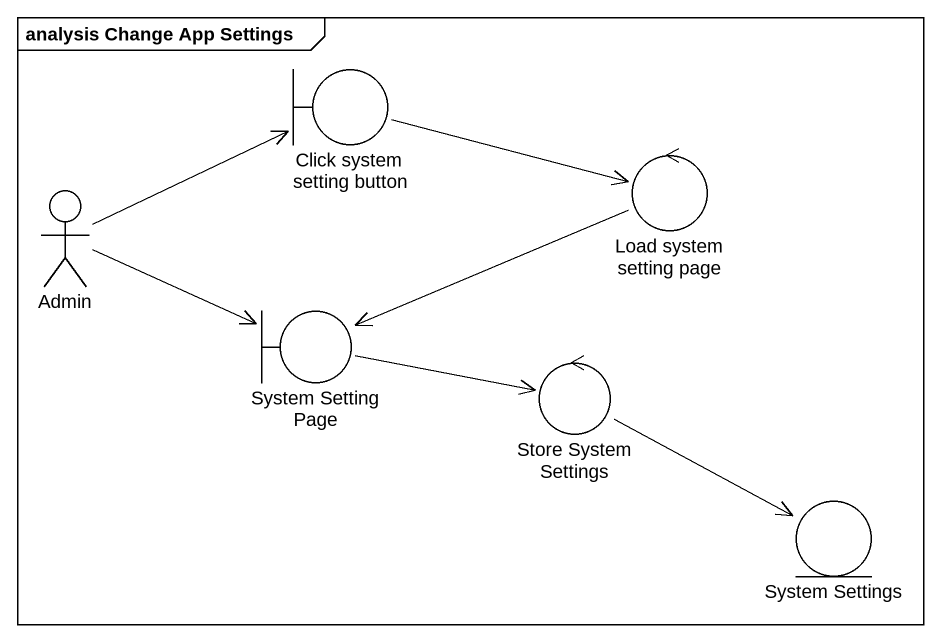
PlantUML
@startuml
mainframe analysis Change App Settings
boundary "Click system setting button" as Click_system_setting_button
actor Admin
control "Load system setting page" as Load_system_setting_page
boundary "System Setting Page" as System_Setting_Page
control "Store System Settings" as Store_System_Settings
entity "System Settings" as System_Settings
Click_system_setting_button -right-> Load_system_setting_page
Admin -right-> Click_system_setting_button
Admin -right-> System_Setting_Page
Load_system_setting_page -left-> System_Setting_Page
System_Setting_Page -right-> Store_System_Settings
Store_System_Settings -right-> System_Settings
@enduml
